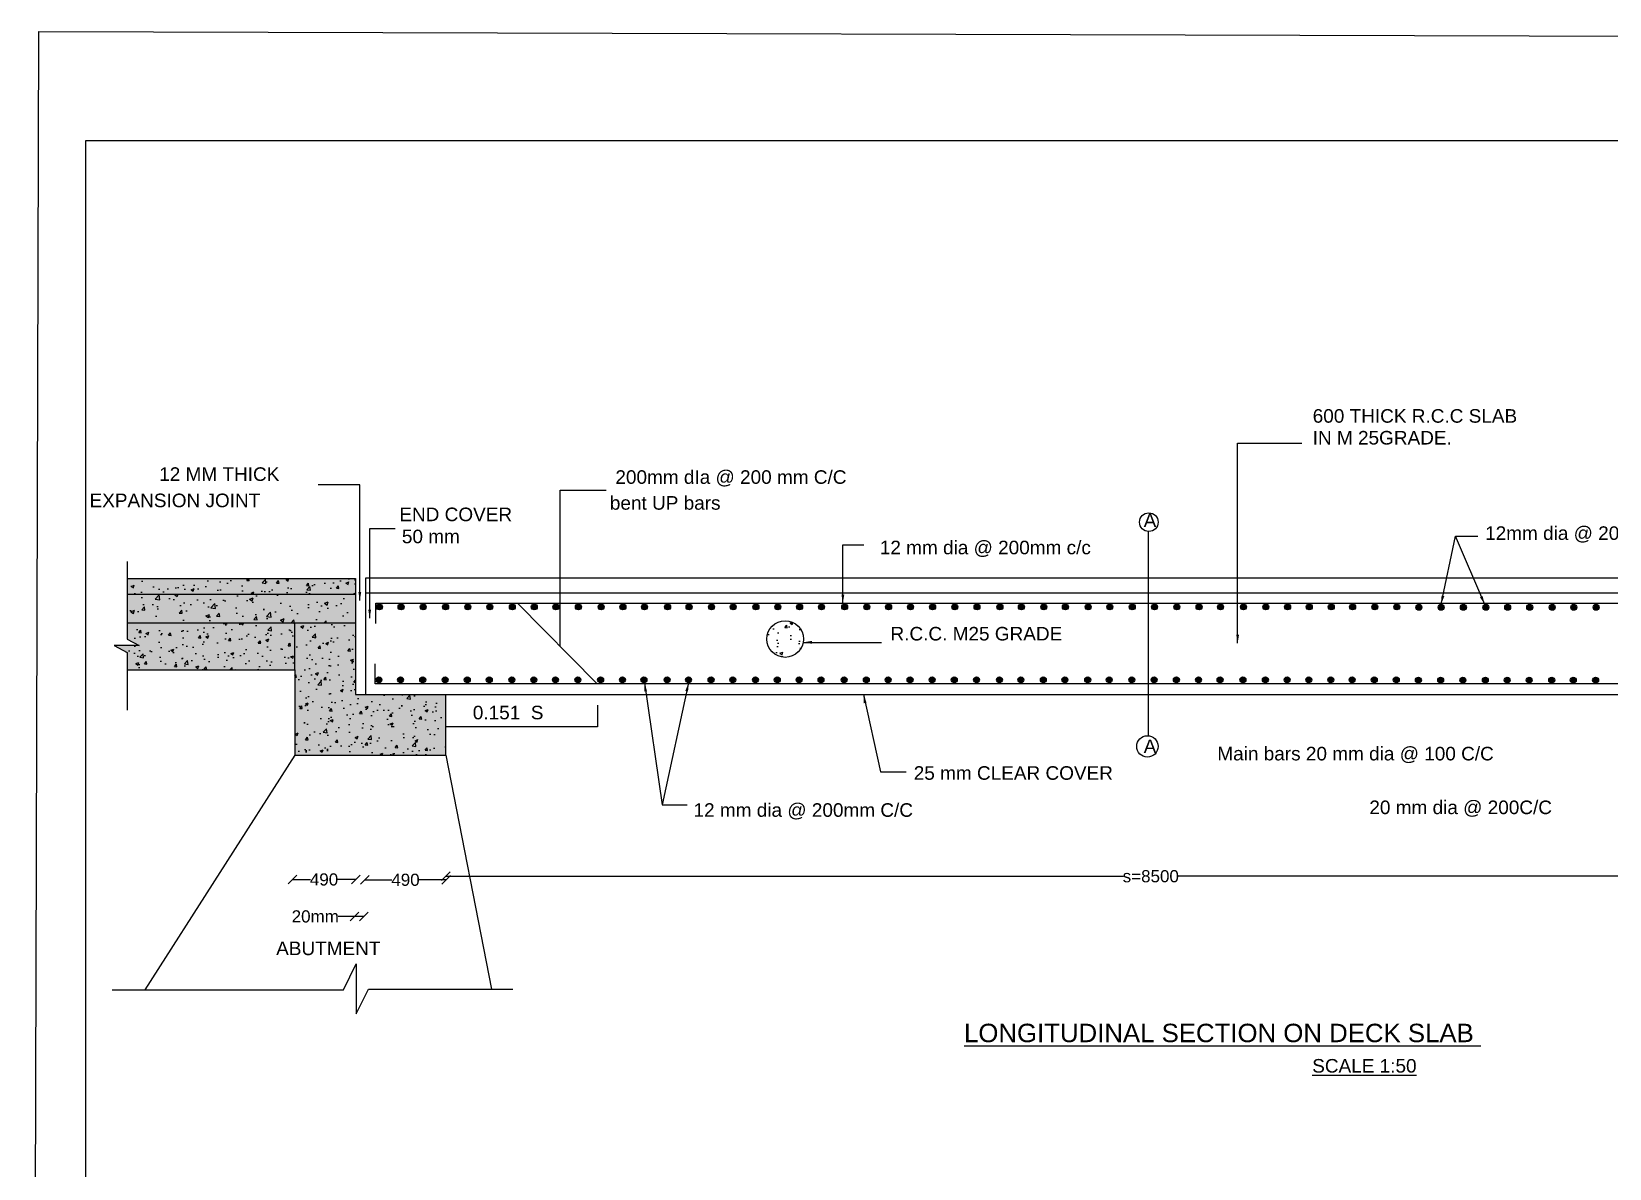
# Model space of a CAD drawing. Header units: metres. Extents: x 5051 to 110682, y -48949 to 23709.
# Drawn here: x 5051 to 50486, y -9043 to 23709 of the extents above; entities that cross this region are included whole.
import ezdxf

# ---------------------------------------------------------------- set-up
doc = ezdxf.new("R2010")
doc.units = ezdxf.units.M
doc.header["$MEASUREMENT"] = 0
doc.layers.add('DRAWING', color=7, linetype='Continuous')
doc.layers.add('TEXT', color=255, linetype='Continuous')
doc.styles.get("Standard").update_dxf_attribs({"font": 'arial.ttf'})
doc.dimstyles.get("Standard").update_dxf_attribs({"dimtxt": 350, "dimasz": 250, "dimexe": 0.18, "dimexo": 0.0625, "dimgap": 0.09, "dimtad": 0, "dimtih": 1, "dimtoh": 1, "dimdec": 0, "dimzin": 0, "dimdsep": 46, "dimtxsty": 'Standard', "dimblk": 'OBLIQUE', "dimcen": 0, "dimse1": 1, "dimse2": 1, "dimadec": 0, "dimazin": 0, "dimtfac": 1, "dimtdec": 0, "dimtofl": 0, "dimtmove": 0, "dimatfit": 3, "dimfxl": 1, "dimtolj": 1, "dimtzin": 0, "dimarcsym": 0})
picture_1 = doc.add_image_def('image1.jpg', size_in_pixel=(4814, 3304))

# ---------------------------------------------------------------- blocks, each defined once
blk = doc.blocks.new('_Oblique')
at = {"color": 0, "linetype": 'ByBlock', "lineweight": -2}
blk.add_line((-0.5, -0.5), (0.5, 0.5), dxfattribs=at)
blk = doc.blocks.new('*D5')
at = {"layer": 'Defpoints', "color": 0, "transparency": 16777216}
for p in [(12563, -708), (14384, -708), (14384, -719)]:
    blk.add_point(p, dxfattribs=at)
at = {"layer": 'DRAWING', "color": 0, "lineweight": -2, "transparency": 16777216}
for p, q in [((12563, -719), (13080, -719)), ((14384, -719), (13867, -719))]:
    blk.add_line(p, q, dxfattribs=at)
at = {"layer": 'DRAWING', "color": 0, "lineweight": -2, "transparency": 16777216, "xscale": 250, "yscale": 250, "zscale": 250, "rotation": 180}
blk.add_blockref('_Oblique', (12563, -719), dxfattribs=at)
at = {"layer": 'DRAWING', "color": 0, "lineweight": -2, "transparency": 16777216, "xscale": 250, "yscale": 250, "zscale": 250}
blk.add_blockref('_Oblique', (14384, -719), dxfattribs=at)
at = {"layer": 'DRAWING', "color": 0, "transparency": 16777216, "insert": (13473, -719), "char_height": 350, "attachment_point": 5}
blk.add_mtext('\\A1;490', dxfattribs=at)
blk = doc.blocks.new('*D6')
at = {"layer": 'Defpoints', "color": 0, "transparency": 16777216}
for p in [(14351, -740), (14621, -740), (14621, -1784)]:
    blk.add_point(p, dxfattribs=at)
at = {"layer": 'DRAWING', "color": 0, "lineweight": -2, "transparency": 16777216}
for p, q in [((14351, -1784), (13877, -1784)), ((14621, -1784), (14351, -1784))]:
    blk.add_line(p, q, dxfattribs=at)
at = {"layer": 'DRAWING', "color": 0, "lineweight": -2, "transparency": 16777216, "xscale": 250, "yscale": 250, "zscale": 250, "rotation": 180}
blk.add_blockref('_Oblique', (14351, -1784), dxfattribs=at)
at = {"layer": 'DRAWING', "color": 0, "lineweight": -2, "transparency": 16777216, "xscale": 250, "yscale": 250, "zscale": 250}
blk.add_blockref('_Oblique', (14621, -1784), dxfattribs=at)
at = {"layer": 'DRAWING', "color": 0, "transparency": 16777216, "insert": (13220, -1784), "char_height": 350, "attachment_point": 5}
blk.add_mtext('\\A1;20mm', dxfattribs=at)
blk = doc.blocks.new('*D7')
at = {"layer": 'Defpoints', "color": 0, "transparency": 16777216}
for p in [(14644, -708), (16992, -708), (16992, -729)]:
    blk.add_point(p, dxfattribs=at)
at = {"layer": 'DRAWING', "color": 0, "lineweight": -2, "transparency": 16777216}
for p, q in [((14644, -729), (15424, -729)), ((16992, -729), (16211, -729))]:
    blk.add_line(p, q, dxfattribs=at)
at = {"layer": 'DRAWING', "color": 0, "lineweight": -2, "transparency": 16777216, "xscale": 250, "yscale": 250, "zscale": 250, "rotation": 180}
blk.add_blockref('_Oblique', (14644, -729), dxfattribs=at)
at = {"layer": 'DRAWING', "color": 0, "lineweight": -2, "transparency": 16777216, "xscale": 250, "yscale": 250, "zscale": 250}
blk.add_blockref('_Oblique', (16992, -729), dxfattribs=at)
at = {"layer": 'DRAWING', "color": 0, "transparency": 16777216, "insert": (15818, -729), "char_height": 350, "attachment_point": 5}
blk.add_mtext('\\A1;490', dxfattribs=at)
blk = doc.blocks.new('*D8')
at = {"layer": 'Defpoints', "color": 0, "transparency": 16777216}
for p in [(16981, -740), (57577, -626), (57577, -740)]:
    blk.add_point(p, dxfattribs=at)
at = {"layer": 'DRAWING', "color": 0, "lineweight": -2, "transparency": 16777216}
for p, q in [((16981, -626), (36489, -626)), ((57577, -626), (38069, -626))]:
    blk.add_line(p, q, dxfattribs=at)
at = {"layer": 'DRAWING', "color": 0, "lineweight": -2, "transparency": 16777216, "xscale": 250, "yscale": 250, "zscale": 250, "rotation": 180}
blk.add_blockref('_Oblique', (16981, -626), dxfattribs=at)
at = {"layer": 'DRAWING', "color": 0, "lineweight": -2, "transparency": 16777216, "xscale": 250, "yscale": 250, "zscale": 250}
blk.add_blockref('_Oblique', (57577, -626), dxfattribs=at)
at = {"layer": 'DRAWING', "color": 0, "transparency": 16777216, "insert": (37279, -626), "char_height": 350, "attachment_point": 5}
blk.add_mtext('\\A1;s=8500', dxfattribs=at)

msp = doc.modelspace()

# ---------------------------------------------------------------- hatches: boundary and pattern name
at = {"layer": 'DRAWING'}
h = msp.add_hatch(dxfattribs=at)
h.set_pattern_fill('AR-CONC', scale=120, style=0)
h.paths.add_polyline_path([(12634.1, 6668.8), (7802.1, 6668.8), (7802.1, 6205), (8146.4, 6019.3), (7425.4, 6019.3), (7800.2, 5818.9), (7800.2, 5325.1), (12634.1, 5325.1)])
h.paths.add_polyline_path([(16980.9, 4610.4), (14671.5, 4610.4), (14379.5, 4610.4), (14379.5, 6668.8), (12634.1, 6668.8), (12634.1, 5325.1), (12634.1, 2866.6), (16980.9, 2866.6), (16980.9, 3682.2)])
h.paths.add_polyline_path([(14379.5, 7950.9), (7802.1, 7950.9), (7802.1, 7503.2), (14379.5, 7503.2)])
h = msp.add_hatch(dxfattribs=at)
h.set_pattern_fill('AR-CONC', scale=150, style=0)
h.paths.add_polyline_path([(14379.5, 7503.2), (7802.1, 7503.2), (7802.1, 6668.8), (14379.5, 6668.8)])
h = msp.add_hatch(color=7, dxfattribs=at)
edge = h.paths.add_edge_path()
edge.add_arc((15067, 7133.9), 85.8, 0, 360)
h = msp.add_hatch(color=7, dxfattribs=at)
edge = h.paths.add_edge_path()
edge.add_arc((15690.5, 7133.9), 85.8, 0, 360)
h = msp.add_hatch(color=7, dxfattribs=at)
edge = h.paths.add_edge_path()
edge.add_arc((16327.9, 7133.9), 85.8, 0, 360)
h = msp.add_hatch(color=7, dxfattribs=at)
edge = h.paths.add_edge_path()
edge.add_arc((16973.8, 7133.9), 85.8, 0, 360)
h = msp.add_hatch(color=7, dxfattribs=at)
edge = h.paths.add_edge_path()
edge.add_arc((17612.3, 7133.9), 85.8, 0, 360)
h = msp.add_hatch(color=7, dxfattribs=at)
edge = h.paths.add_edge_path()
edge.add_arc((18244.8, 7133.9), 85.8, 0, 360)
h = msp.add_hatch(color=7, dxfattribs=at)
edge = h.paths.add_edge_path()
edge.add_arc((18895.1, 7133.9), 85.8, 0, 360)
h = msp.add_hatch(color=7, dxfattribs=at)
edge = h.paths.add_edge_path()
edge.add_arc((19527.6, 7133.9), 85.8, 0, 360)
h = msp.add_hatch(color=7, dxfattribs=at)
edge = h.paths.add_edge_path()
edge.add_arc((20150, 7133.9), 85.8, 0, 360)
h = msp.add_hatch(color=7, dxfattribs=at)
edge = h.paths.add_edge_path()
edge.add_arc((20796.2, 7133.9), 85.8, 0, 360)
h = msp.add_hatch(color=7, dxfattribs=at)
edge = h.paths.add_edge_path()
edge.add_arc((21450.7, 7133.9), 85.8, 0, 360)
h = msp.add_hatch(color=7, dxfattribs=at)
edge = h.paths.add_edge_path()
edge.add_arc((22080.4, 7133.9), 85.8, 0, 360)
h = msp.add_hatch(color=7, dxfattribs=at)
edge = h.paths.add_edge_path()
edge.add_arc((22698.8, 7133.9), 85.8, 0, 360)
h = msp.add_hatch(color=7, dxfattribs=at)
edge = h.paths.add_edge_path()
edge.add_arc((23365.8, 7133.9), 85.8, 0, 360)
h = msp.add_hatch(color=7, dxfattribs=at)
edge = h.paths.add_edge_path()
edge.add_arc((23983, 7133.9), 85.8, 0, 360)
h = msp.add_hatch(color=7, dxfattribs=at)
edge = h.paths.add_edge_path()
edge.add_arc((24630.5, 7133.9), 85.8, 0, 360)
h = msp.add_hatch(color=7, dxfattribs=at)
edge = h.paths.add_edge_path()
edge.add_arc((25256, 7133.9), 85.8, 0, 360)
h = msp.add_hatch(color=7, dxfattribs=at)
edge = h.paths.add_edge_path()
edge.add_arc((25910.5, 7133.9), 85.8, 0, 360)
h = msp.add_hatch(color=7, dxfattribs=at)
edge = h.paths.add_edge_path()
edge.add_arc((26538.5, 7133.9), 85.8, 0, 360)
h = msp.add_hatch(color=7, dxfattribs=at)
edge = h.paths.add_edge_path()
edge.add_arc((27166.6, 7133.9), 85.8, 0, 360)
h = msp.add_hatch(color=7, dxfattribs=at)
edge = h.paths.add_edge_path()
edge.add_arc((27797.3, 7133.9), 85.8, 0, 360)
h = msp.add_hatch(color=7, dxfattribs=at)
edge = h.paths.add_edge_path()
edge.add_arc((28463.8, 7133.9), 85.8, 0, 360)
h = msp.add_hatch(color=7, dxfattribs=at)
edge = h.paths.add_edge_path()
edge.add_arc((29102.1, 7133.9), 85.8, 0, 360)
h = msp.add_hatch(color=7, dxfattribs=at)
edge = h.paths.add_edge_path()
edge.add_arc((29729.7, 7133.9), 85.8, 0, 360)
h = msp.add_hatch(color=7, dxfattribs=at)
edge = h.paths.add_edge_path()
edge.add_arc((30361.8, 7133.9), 85.8, 0, 360)
h = msp.add_hatch(color=7, dxfattribs=at)
edge = h.paths.add_edge_path()
edge.add_arc((30997.2, 7133.9), 85.8, 0, 360)
h = msp.add_hatch(color=7, dxfattribs=at)
edge = h.paths.add_edge_path()
edge.add_arc((31635.8, 7133.9), 85.8, 0, 360)
h = msp.add_hatch(color=7, dxfattribs=at)
edge = h.paths.add_edge_path()
edge.add_arc((32275, 7133.9), 85.8, 0, 360)
h = msp.add_hatch(color=7, dxfattribs=at)
edge = h.paths.add_edge_path()
edge.add_arc((32935.4, 7133.9), 85.8, 0, 360)
h = msp.add_hatch(color=7, dxfattribs=at)
edge = h.paths.add_edge_path()
edge.add_arc((33553, 7133.9), 85.8, 0, 360)
h = msp.add_hatch(color=7, dxfattribs=at)
edge = h.paths.add_edge_path()
edge.add_arc((34198.8, 7133.9), 85.8, 0, 360)
h = msp.add_hatch(color=7, dxfattribs=at)
edge = h.paths.add_edge_path()
edge.add_arc((34820, 7133.9), 85.8, 0, 360)
h = msp.add_hatch(color=7, dxfattribs=at)
edge = h.paths.add_edge_path()
edge.add_arc((35476.8, 7133.9), 85.8, 0, 360)
h = msp.add_hatch(color=7, dxfattribs=at)
edge = h.paths.add_edge_path()
edge.add_arc((36097.1, 7133.9), 85.8, 0, 360)
h = msp.add_hatch(color=7, dxfattribs=at)
edge = h.paths.add_edge_path()
edge.add_arc((36746.5, 7133.9), 85.8, 0, 360)
h = msp.add_hatch(color=7, dxfattribs=at)
edge = h.paths.add_edge_path()
edge.add_arc((37388.1, 7133.9), 85.8, 0, 360)
h = msp.add_hatch(color=7, dxfattribs=at)
edge = h.paths.add_edge_path()
edge.add_arc((38030.4, 7133.9), 85.8, 0, 360)
h = msp.add_hatch(color=7, dxfattribs=at)
edge = h.paths.add_edge_path()
edge.add_arc((38668.5, 7133.9), 85.8, 0, 360)
h = msp.add_hatch(color=7, dxfattribs=at)
edge = h.paths.add_edge_path()
edge.add_arc((39287.7, 7133.9), 85.8, 0, 360)
h = msp.add_hatch(color=7, dxfattribs=at)
edge = h.paths.add_edge_path()
edge.add_arc((39946.3, 7133.9), 85.8, 0, 360)
h = msp.add_hatch(color=7, dxfattribs=at)
edge = h.paths.add_edge_path()
edge.add_arc((40592.6, 7133.9), 85.8, 0, 360)
h = msp.add_hatch(color=7, dxfattribs=at)
edge = h.paths.add_edge_path()
edge.add_arc((41218.5, 7133.9), 85.8, 0, 360)
h = msp.add_hatch(color=7, dxfattribs=at)
edge = h.paths.add_edge_path()
edge.add_arc((41842.4, 7133.9), 85.8, 0, 360)
h = msp.add_hatch(color=7, dxfattribs=at)
edge = h.paths.add_edge_path()
edge.add_arc((42475.4, 7133.9), 85.8, 0, 360)
h = msp.add_hatch(color=7, dxfattribs=at)
edge = h.paths.add_edge_path()
edge.add_arc((43089.9, 7133.9), 85.8, 0, 360)
h = msp.add_hatch(color=7, dxfattribs=at)
edge = h.paths.add_edge_path()
edge.add_arc((43728.9, 7133.9), 85.8, 0, 360)
h = msp.add_hatch(color=7, dxfattribs=at)
edge = h.paths.add_edge_path()
edge.add_arc((44363, 7133.9), 85.8, 0, 360)
h = msp.add_hatch(color=7, dxfattribs=at)
edge = h.paths.add_edge_path()
edge.add_arc((44999.1, 7123), 85.8, 0, 360)
h = msp.add_hatch(color=7, dxfattribs=at)
edge = h.paths.add_edge_path()
edge.add_arc((45639.7, 7123), 85.8, 0, 360)
h = msp.add_hatch(color=7, dxfattribs=at)
edge = h.paths.add_edge_path()
edge.add_arc((46280.4, 7123), 85.8, 0, 360)
h = msp.add_hatch(color=7, dxfattribs=at)
edge = h.paths.add_edge_path()
edge.add_arc((46926.6, 7123), 85.8, 0, 360)
h = msp.add_hatch(color=7, dxfattribs=at)
edge = h.paths.add_edge_path()
edge.add_arc((47555.5, 7123), 85.8, 0, 360)
h = msp.add_hatch(color=7, dxfattribs=at)
edge = h.paths.add_edge_path()
edge.add_arc((48189.4, 7123), 85.8, 0, 360)
h = msp.add_hatch(color=7, dxfattribs=at)
edge = h.paths.add_edge_path()
edge.add_arc((48838.1, 7123), 85.8, 0, 360)
h = msp.add_hatch(color=7, dxfattribs=at)
edge = h.paths.add_edge_path()
edge.add_arc((49458, 7123), 85.8, 0, 360)
h = msp.add_hatch(color=7, dxfattribs=at)
edge = h.paths.add_edge_path()
edge.add_arc((50101.8, 7123), 85.8, 0, 360)
h = msp.add_hatch(dxfattribs=at)
h.set_pattern_fill('AR-CONC', scale=120, style=0)
h.paths.add_polyline_path([(27279.6, 6209.1, 1), (26223.2, 6209.1, 1)])
h = msp.add_hatch(color=7, dxfattribs=at)
edge = h.paths.add_edge_path()
edge.add_arc((15052.6, 5033.7), 85.8, 0, 360)
h = msp.add_hatch(color=7, dxfattribs=at)
edge = h.paths.add_edge_path()
edge.add_arc((15676.1, 5033.7), 85.8, 0, 360)
h = msp.add_hatch(color=7, dxfattribs=at)
edge = h.paths.add_edge_path()
edge.add_arc((16313.5, 5033.7), 85.8, 0, 360)
h = msp.add_hatch(color=7, dxfattribs=at)
edge = h.paths.add_edge_path()
edge.add_arc((16959.4, 5033.7), 85.8, 0, 360)
h = msp.add_hatch(color=7, dxfattribs=at)
edge = h.paths.add_edge_path()
edge.add_arc((17597.9, 5033.7), 85.8, 0, 360)
h = msp.add_hatch(color=7, dxfattribs=at)
edge = h.paths.add_edge_path()
edge.add_arc((18230.4, 5033.7), 85.8, 0, 360)
h = msp.add_hatch(color=7, dxfattribs=at)
edge = h.paths.add_edge_path()
edge.add_arc((18880.7, 5033.7), 85.8, 0, 360)
h = msp.add_hatch(color=7, dxfattribs=at)
edge = h.paths.add_edge_path()
edge.add_arc((19513.2, 5033.7), 85.8, 0, 360)
h = msp.add_hatch(color=7, dxfattribs=at)
edge = h.paths.add_edge_path()
edge.add_arc((20135.6, 5033.7), 85.8, 0, 360)
h = msp.add_hatch(color=7, dxfattribs=at)
edge = h.paths.add_edge_path()
edge.add_arc((20781.8, 5033.7), 85.8, 0, 360)
h = msp.add_hatch(color=7, dxfattribs=at)
edge = h.paths.add_edge_path()
edge.add_arc((21436.3, 5033.7), 85.8, 0, 360)
h = msp.add_hatch(color=7, dxfattribs=at)
edge = h.paths.add_edge_path()
edge.add_arc((22066, 5033.7), 85.8, 0, 360)
h = msp.add_hatch(color=7, dxfattribs=at)
edge = h.paths.add_edge_path()
edge.add_arc((22684.4, 5033.7), 85.8, 0, 360)
h = msp.add_hatch(color=7, dxfattribs=at)
edge = h.paths.add_edge_path()
edge.add_arc((23351.4, 5033.7), 85.8, 0, 360)
h = msp.add_hatch(color=7, dxfattribs=at)
edge = h.paths.add_edge_path()
edge.add_arc((23968.6, 5033.7), 85.8, 0, 360)
h = msp.add_hatch(color=7, dxfattribs=at)
edge = h.paths.add_edge_path()
edge.add_arc((24616.1, 5033.7), 85.8, 0, 360)
h = msp.add_hatch(color=7, dxfattribs=at)
edge = h.paths.add_edge_path()
edge.add_arc((25241.6, 5033.7), 85.8, 0, 360)
h = msp.add_hatch(color=7, dxfattribs=at)
edge = h.paths.add_edge_path()
edge.add_arc((25896.1, 5033.7), 85.8, 0, 360)
h = msp.add_hatch(color=7, dxfattribs=at)
edge = h.paths.add_edge_path()
edge.add_arc((26524.1, 5033.7), 85.8, 0, 360)
h = msp.add_hatch(color=7, dxfattribs=at)
edge = h.paths.add_edge_path()
edge.add_arc((27152.2, 5033.7), 85.8, 0, 360)
h = msp.add_hatch(color=7, dxfattribs=at)
edge = h.paths.add_edge_path()
edge.add_arc((27782.9, 5033.7), 85.8, 0, 360)
h = msp.add_hatch(color=7, dxfattribs=at)
edge = h.paths.add_edge_path()
edge.add_arc((28449.4, 5033.7), 85.8, 0, 360)
h = msp.add_hatch(color=7, dxfattribs=at)
edge = h.paths.add_edge_path()
edge.add_arc((29087.7, 5033.7), 85.8, 0, 360)
h = msp.add_hatch(color=7, dxfattribs=at)
edge = h.paths.add_edge_path()
edge.add_arc((29715.3, 5033.7), 85.8, 0, 360)
h = msp.add_hatch(color=7, dxfattribs=at)
edge = h.paths.add_edge_path()
edge.add_arc((30347.4, 5033.7), 85.8, 0, 360)
h = msp.add_hatch(color=7, dxfattribs=at)
edge = h.paths.add_edge_path()
edge.add_arc((30982.8, 5033.7), 85.8, 0, 360)
h = msp.add_hatch(color=7, dxfattribs=at)
edge = h.paths.add_edge_path()
edge.add_arc((31621.3, 5033.7), 85.8, 0, 360)
h = msp.add_hatch(color=7, dxfattribs=at)
edge = h.paths.add_edge_path()
edge.add_arc((32260.6, 5033.7), 85.8, 0, 360)
h = msp.add_hatch(color=7, dxfattribs=at)
edge = h.paths.add_edge_path()
edge.add_arc((32921, 5033.7), 85.8, 0, 360)
h = msp.add_hatch(color=7, dxfattribs=at)
edge = h.paths.add_edge_path()
edge.add_arc((33538.5, 5033.7), 85.8, 0, 360)
h = msp.add_hatch(color=7, dxfattribs=at)
edge = h.paths.add_edge_path()
edge.add_arc((34184.4, 5033.7), 85.8, 0, 360)
h = msp.add_hatch(color=7, dxfattribs=at)
edge = h.paths.add_edge_path()
edge.add_arc((34805.6, 5033.7), 85.8, 0, 360)
h = msp.add_hatch(color=7, dxfattribs=at)
edge = h.paths.add_edge_path()
edge.add_arc((35462.4, 5033.7), 85.8, 0, 360)
h = msp.add_hatch(color=7, dxfattribs=at)
edge = h.paths.add_edge_path()
edge.add_arc((36082.6, 5033.7), 85.8, 0, 360)
h = msp.add_hatch(color=7, dxfattribs=at)
edge = h.paths.add_edge_path()
edge.add_arc((36732.1, 5033.7), 85.8, 0, 360)
h = msp.add_hatch(color=7, dxfattribs=at)
edge = h.paths.add_edge_path()
edge.add_arc((37373.7, 5033.7), 85.8, 0, 360)
h = msp.add_hatch(color=7, dxfattribs=at)
edge = h.paths.add_edge_path()
edge.add_arc((38016, 5033.7), 85.8, 0, 360)
h = msp.add_hatch(color=7, dxfattribs=at)
edge = h.paths.add_edge_path()
edge.add_arc((38654.1, 5033.7), 85.8, 0, 360)
h = msp.add_hatch(color=7, dxfattribs=at)
edge = h.paths.add_edge_path()
edge.add_arc((39273.3, 5033.7), 85.8, 0, 360)
h = msp.add_hatch(color=7, dxfattribs=at)
edge = h.paths.add_edge_path()
edge.add_arc((39931.9, 5033.7), 85.8, 0, 360)
h = msp.add_hatch(color=7, dxfattribs=at)
edge = h.paths.add_edge_path()
edge.add_arc((40578.2, 5033.7), 85.8, 0, 360)
h = msp.add_hatch(color=7, dxfattribs=at)
edge = h.paths.add_edge_path()
edge.add_arc((41204.1, 5033.7), 85.8, 0, 360)
h = msp.add_hatch(color=7, dxfattribs=at)
edge = h.paths.add_edge_path()
edge.add_arc((41828, 5033.7), 85.8, 0, 360)
h = msp.add_hatch(color=7, dxfattribs=at)
edge = h.paths.add_edge_path()
edge.add_arc((42460.9, 5033.7), 85.8, 0, 360)
h = msp.add_hatch(color=7, dxfattribs=at)
edge = h.paths.add_edge_path()
edge.add_arc((43075.5, 5033.7), 85.8, 0, 360)
h = msp.add_hatch(color=7, dxfattribs=at)
edge = h.paths.add_edge_path()
edge.add_arc((43714.5, 5033.7), 85.8, 0, 360)
h = msp.add_hatch(color=7, dxfattribs=at)
edge = h.paths.add_edge_path()
edge.add_arc((44348.5, 5033.7), 85.8, 0, 360)
h = msp.add_hatch(color=7, dxfattribs=at)
edge = h.paths.add_edge_path()
edge.add_arc((44984.7, 5022.8), 85.8, 0, 360)
h = msp.add_hatch(color=7, dxfattribs=at)
edge = h.paths.add_edge_path()
edge.add_arc((45625.3, 5022.8), 85.8, 0, 360)
h = msp.add_hatch(color=7, dxfattribs=at)
edge = h.paths.add_edge_path()
edge.add_arc((46266, 5022.8), 85.8, 0, 360)
h = msp.add_hatch(color=7, dxfattribs=at)
edge = h.paths.add_edge_path()
edge.add_arc((46912.2, 5022.8), 85.8, 0, 360)
h = msp.add_hatch(color=7, dxfattribs=at)
edge = h.paths.add_edge_path()
edge.add_arc((47541.1, 5022.8), 85.8, 0, 360)
h = msp.add_hatch(color=7, dxfattribs=at)
edge = h.paths.add_edge_path()
edge.add_arc((48175, 5022.8), 85.8, 0, 360)
h = msp.add_hatch(color=7, dxfattribs=at)
edge = h.paths.add_edge_path()
edge.add_arc((48823.7, 5022.8), 85.8, 0, 360)
h = msp.add_hatch(color=7, dxfattribs=at)
edge = h.paths.add_edge_path()
edge.add_arc((49443.6, 5022.8), 85.8, 0, 360)
h = msp.add_hatch(color=7, dxfattribs=at)
edge = h.paths.add_edge_path()
edge.add_arc((50087.3, 5022.8), 85.8, 0, 360)
at = {"layer": 'TEXT'}
h = msp.add_hatch(dxfattribs=at)
h.set_pattern_fill('AR-CONC', style=0)
h.set_pattern_definition([(50, (0, 0), (7.17260183, -0.62752135), [0.75, -8.25]), (355, (0, 0), (-1.3875133, 7.5219213), [0.6, -6.6]), (100.4514, (0.598, -0.052), (5.7850938, 6.8943954), [0.6374019, -7.0114211]), (46.1842, (0, 2), (10.6724105, -1.6551901), [1.125, -12.375]), (96.6356, (0.889, 1.862), (9.346627, 9.7411787), [0.9561029, -10.51713]), (351.1842, (0, 2), (9.3466195, 9.741186), [0.9, -9.9]), (21, (1, 1.5), (5.9690705, -4.0261889), [0.75, -8.25]), (326, (1, 1.5), (2.4331533, 7.25150045), [0.6, -6.6]), (71.4514, (1.4974, 1.1645), (8.4022263, 3.225305), [0.6374019, -7.0114211]), (37.5, (0, 0), (0.12159855, 3.32893854), [0, -6.52, 0, -6.7, 0, -6.625]), (7.5, (0, 0), (2.63069537, 3.94411712), [0, -3.82, 0, -6.37, 0, -2.525]), (327.5, (-2.23, 0), (5.33822436, -0.22554872), [0, -2.5, 0, -7.8, 0, -10.35]), (317.5, (-3.23, 0), (5.8318617, 1.00104982), [0, -3.25, 0, -5.18, 0, -7.35])])
h.paths.add_polyline_path([(67151.2, 7959.9), (60561.3, 7959.9), (60561.3, 7506), (67151.2, 7506)])
h.paths.add_polyline_path([(67151.2, 7506), (60561.3, 7506), (60561.3, 6646.8), (67151.2, 6646.8)])
h.paths.add_polyline_path([(62292.5, 6646.8), (60561.3, 6646.8), (60561.3, 4610.4), (57970.5, 4610.4), (57970.5, 2895.9), (62292.5, 2895.9), (62292.5, 5340.5)])
h.paths.add_polyline_path([(67126.6, 5828.1), (67480.6, 6027.9), (66764.4, 6022.5), (67151.2, 6216.9), (67151.2, 6646.8), (62292.5, 6646.8), (62292.5, 5340.5), (67126.6, 5340.5)])
h.paths.add_polyline_path([(12634.1, 6668.8), (7802.1, 6668.8), (7802.1, 6205), (8146.4, 6019.3), (7425.4, 6019.3), (7800.2, 5818.9), (7800.2, 5325.1), (12634.1, 5325.1)])
h.paths.add_polyline_path([(14379.5, 7503.2), (7802.1, 7503.2), (7802.1, 6668.8), (14379.5, 6668.8)])
h.paths.add_polyline_path([(14379.5, 7950.9), (7802.1, 7950.9), (7802.1, 7503.2), (14379.5, 7503.2)])
h.paths.add_polyline_path([(16980.9, 4610.4), (14671.5, 4610.4), (14379.5, 4610.4), (14379.5, 6668.8), (12634.1, 6668.8), (12634.1, 5325.1), (12634.1, 2866.6), (16980.9, 2866.6), (16980.9, 3682.2)])

# ---------------------------------------------------------------- linework, layer by layer
at = {"layer": 'DRAWING'}
msp.add_lwpolyline([(6609.3, 20568.4), (106081.8, 20568.4), (106081.8, -45826.7), (6609.3, -45826.7)], close=True, dxfattribs=at)
at = {"layer": 'DRAWING', "color": 7}
for points in [[(20276, 5991.1), (20276, 10498.2), (21593.6, 10498.2)], [(37207.7, 9318.1), (37207.7, 3416.9)], [(7802.1, 8440.2), (7802.1, 6205), (8146.4, 6019.3), (7425.4, 6019.3), (7800.2, 5818.9), (7800.2, 4163.5)], [(7802.1, 7950.9), (14379.5, 7950.9), (14379.5, 4610.4), (14671.5, 4610.4), (60561.3, 4610.4), (60561.3, 7959.9), (67151.2, 7959.9)], [(60279.3, 7959.9), (14666, 7959.9), (14671.5, 4610.4)], [(7802.1, 7503.2), (14379.5, 7503.2)], [(14666.7, 7539.2), (60279.3, 7539.2)], [(14962.8, 6659.6), (14962.8, 7239), (59979.2, 7239), (59979.2, 6654.5)], [(19044.1, 7239), (21339.7, 4913.7)], [(7800.2, 5325.1), (12634.1, 5325.1), (12634.1, 6668.8)], [(14379.5, 6668.8), (7802.1, 6668.8)], [(59971.4, 5485.9), (59971.4, 4913.7), (14944.4, 4913.7), (14944.4, 5498.5)], [(12634.1, 5325.1), (12634.1, 2866.6), (16980.9, 2866.6), (16980.9, 3682.2), (16980.9, 4610.4)], [(21349.9, 4306), (21349.9, 3681.2), (16983.9, 3681.2)]]:
    msp.add_lwpolyline(points, dxfattribs=at)
at = {"layer": 'DRAWING'}
for points in [[(12634.1, 2866.6), (8312.5, -3895.6)], [(16980.9, 2866.6), (18299.1, -3877.6)], [(7373.4, -3895.6), (14031.8, -3895.6), (14401.7, -3147.2), (14401.7, -4586.1), (14749.7, -3877.6), (18913.9, -3877.6)]]:
    msp.add_lwpolyline(points, dxfattribs=at)
at = {"layer": 'DRAWING', "color": 7}
for centre, radius in [((37222.9, 9575.2), 268.8), ((15067, 7133.9), 85.8), ((15690.5, 7133.9), 85.8), ((16327.9, 7133.9), 85.8), ((16973.8, 7133.9), 85.8), ((17612.3, 7133.9), 85.8), ((18244.8, 7133.9), 85.8), ((18895.1, 7133.9), 85.8), ((19527.6, 7133.9), 85.8), ((20150, 7133.9), 85.8), ((20796.2, 7133.9), 85.8), ((21450.7, 7133.9), 85.8), ((22080.4, 7133.9), 85.8), ((22698.8, 7133.9), 85.8), ((23365.8, 7133.9), 85.8), ((23983, 7133.9), 85.8), ((24630.5, 7133.9), 85.8), ((25256, 7133.9), 85.8), ((25910.5, 7133.9), 85.8), ((26538.5, 7133.9), 85.8), ((27166.6, 7133.9), 85.8), ((27797.3, 7133.9), 85.8), ((28463.8, 7133.9), 85.8), ((29102.1, 7133.9), 85.8), ((29729.7, 7133.9), 85.8), ((30361.8, 7133.9), 85.8), ((30997.2, 7133.9), 85.8), ((31635.8, 7133.9), 85.8), ((32275, 7133.9), 85.8), ((32935.4, 7133.9), 85.8), ((33553, 7133.9), 85.8), ((34198.8, 7133.9), 85.8), ((34820, 7133.9), 85.8), ((35476.8, 7133.9), 85.8), ((36097.1, 7133.9), 85.8), ((36746.5, 7133.9), 85.8), ((37388.1, 7133.9), 85.8), ((38030.4, 7133.9), 85.8), ((38668.5, 7133.9), 85.8), ((39287.7, 7133.9), 85.8), ((39946.3, 7133.9), 85.8), ((40592.6, 7133.9), 85.8), ((41218.5, 7133.9), 85.8), ((41842.4, 7133.9), 85.8), ((42475.4, 7133.9), 85.8), ((43089.9, 7133.9), 85.8), ((43728.9, 7133.9), 85.8), ((44363, 7133.9), 85.8), ((44999.1, 7123), 85.8), ((45639.7, 7123), 85.8), ((46280.4, 7123), 85.8), ((46926.6, 7123), 85.8), ((47555.5, 7123), 85.8), ((48189.4, 7123), 85.8), ((48838.1, 7123), 85.8), ((49458, 7123), 85.8), ((50101.8, 7123), 85.8), ((26751.4, 6209.1), 528.2), ((15052.6, 5033.7), 85.8), ((15676.1, 5033.7), 85.8), ((16313.5, 5033.7), 85.8), ((16959.4, 5033.7), 85.8), ((17597.9, 5033.7), 85.8), ((18230.4, 5033.7), 85.8), ((18880.7, 5033.7), 85.8), ((19513.2, 5033.7), 85.8), ((20135.6, 5033.7), 85.8), ((20781.8, 5033.7), 85.8), ((21436.3, 5033.7), 85.8), ((22066, 5033.7), 85.8), ((22684.4, 5033.7), 85.8), ((23351.4, 5033.7), 85.8), ((23968.6, 5033.7), 85.8), ((24616.1, 5033.7), 85.8), ((25241.6, 5033.7), 85.8), ((25896.1, 5033.7), 85.8), ((26524.1, 5033.7), 85.8), ((27152.2, 5033.7), 85.8), ((27782.9, 5033.7), 85.8), ((28449.4, 5033.7), 85.8), ((29087.7, 5033.7), 85.8), ((29715.3, 5033.7), 85.8), ((30347.4, 5033.7), 85.8), ((30982.8, 5033.7), 85.8), ((31621.3, 5033.7), 85.8), ((32260.6, 5033.7), 85.8), ((32921, 5033.7), 85.8), ((33538.5, 5033.7), 85.8), ((34184.4, 5033.7), 85.8), ((34805.6, 5033.7), 85.8), ((35462.4, 5033.7), 85.8), ((36082.6, 5033.7), 85.8), ((36732.1, 5033.7), 85.8), ((37373.7, 5033.7), 85.8), ((38016, 5033.7), 85.8), ((38654.1, 5033.7), 85.8), ((39273.3, 5033.7), 85.8), ((39931.9, 5033.7), 85.8), ((40578.2, 5033.7), 85.8), ((41204.1, 5033.7), 85.8), ((41828, 5033.7), 85.8), ((42460.9, 5033.7), 85.8), ((43075.5, 5033.7), 85.8), ((43714.5, 5033.7), 85.8), ((44348.5, 5033.7), 85.8), ((44984.7, 5022.8), 85.8), ((45625.3, 5022.8), 85.8), ((46266, 5022.8), 85.8), ((46912.2, 5022.8), 85.8), ((47541.1, 5022.8), 85.8), ((48175, 5022.8), 85.8), ((48823.7, 5022.8), 85.8), ((49443.6, 5022.8), 85.8), ((50087.3, 5022.8), 85.8), ((37182.2, 3114.6), 308.4)]:
    msp.add_circle(centre, radius, dxfattribs=at)

# ---------------------------------------------------------------- texts
at = {"layer": 'DRAWING'}
for s, height, p in [('600 THICK R.C.C SLAB ', 390.974, (41940.8, 12440.5)), ('IN M 25GRADE.', 390.974, (41940.8, 11812.5)), ('ABUTMENT ', 390.97, (12094.5, -2897.6)), ('%%ULONGITUDINAL SECTION ON DECK SLAB ', 531.19, (31901.3, -5405.5)), ('%%USCALE 1:50', 390.974, (41926.8, -6281.7))]:
    msp.add_text(s, height=height, dxfattribs=at).set_placement(p)
at = {"layer": 'DRAWING', "color": 7}
for s, height, p in [('12 MM THICK ', 390.974, (8726.9, 10764.5)), ('200mm dIa @ 200 mm C/C', 390.974, (21862.1, 10679.4)), ('EXPANSION JOINT', 390.974, (6720.9, 10007)), ('END COVER', 390.97, (15641.2, 9603.8)), ('bent UP bars ', 390.974, (21703, 9934.1)), ('A', 391, (37073.4, 9431.9)), ('50 mm ', 390.97, (15714.6, 8968.5)), ('12mm dia @ 200 mm c/c', 390.974, (46905.1, 9064.1)), ('12 mm dia @ 200mm c/c', 390.974, (29475.6, 8649.9)), ('R.C.C. M25 GRADE', 390.974, (29783.5, 6166.7)), ('0.151  S', 390.97, (17756.9, 3895.6)), ('A', 391, (37073.4, 2922.9)), ('Main bars 20 mm dia @ 100 C/C', 390.974, (39195, 2712.1)), ('25 mm CLEAR COVER', 390.974, (30453.1, 2153.8)), ('12 mm dia @ 200mm C/C ', 390.974, (24111.8, 1087)), ('20 mm dia @ 200C/C', 390.974, (43572.3, 1164.4))]:
    msp.add_text(s, height=height, dxfattribs=at).set_placement(p)

# ---------------------------------------------------------------- dimensions: what is measured, and where the dimension line sits
for base, p1, p2, text, picture, middle in [((57576.7, -625.6), (16980.9, -740.3), (57576.7, -740.3), 's=8500', '*D8', (37278.8, -625.6)), ((14383.6, -718.7), (12563.2, -708), (14383.6, -708), '490', '*D5', (13473.4, -718.7)), ((16991.7, -729.5), (14643.6, -708), (16991.7, -708), '490', '*D7', (15817.6, -729.5))]:
    dim = msp.add_linear_dim(base=base, p1=p1, p2=p2, text=text, dimstyle='Standard', dxfattribs=at)
    dim.commit()
    dim.dimension.update_dxf_attribs({"geometry": picture, "text_midpoint": middle})
at = {"layer": 'DRAWING'}
dim = msp.add_linear_dim(base=(14620.5, -1783.9), p1=(14351.3, -740.3), p2=(14620.5, -740.3), text='20mm', dimstyle='Standard', dxfattribs=at)
dim.commit()
dim.dimension.update_dxf_attribs({"geometry": '*D6', "text_midpoint": (13220.3, -1783.9), "dimtype": 160})

# ---------------------------------------------------------------- pictures from other files: only their frames are drawn
at = {"color": 2}
image = msp.add_image(picture_1, insert=(5051.1, -48645.6), size_in_units=(105423.3, 72355.4), rotation=-0.165051, dxfattribs=dict(at, fade=35))
image.dxf.flags = 7

# ---------------------------------------------------------------- leaders
at = {"layer": 'DRAWING', "color": 7}
for points in [[(39780, 6086.6), (39780, 11846.6), (41624.9, 11846.6)], [(14502.9, 7315.4), (14502.9, 10646.5), (13304, 10646.5)], [(14787.6, 6805.1), (14787.6, 9395.9), (15525.3, 9395.9)], [(45639.7, 7208.8), (46054.3, 9168.3)], [(46892.9, 7201.9), (46054.3, 9168.3), (46693.3, 9168.3)], [(28411.9, 7239), (28411.9, 8918.2), (29020.6, 8918.2)], [(27270.8, 6113.2), (29522.4, 6113.2)], [(22696.7, 4948.8), (23204.5, 1435.7), (23924.5, 1435.2)], [(23968.6, 4947.9), (23204.5, 1435.7)], [(29001.8, 4610.4), (29497.8, 2380), (30237.2, 2380)]]:
    msp.add_leader(points, dimstyle='Standard', override={"dimgap": 0.09, "dimtad": 0}, dxfattribs=at)

doc.saveas('drawing.dxf')
